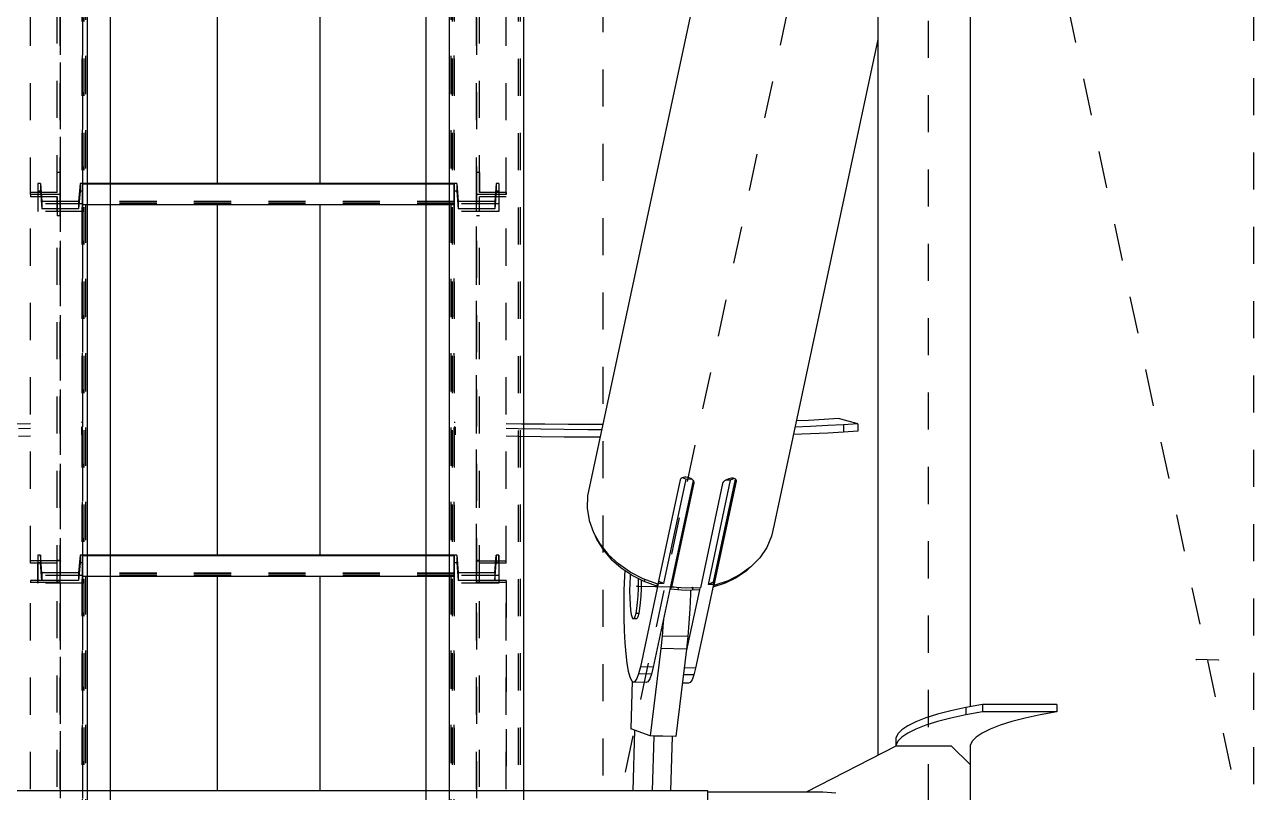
# Model space of a CAD drawing. Header units: millimetres. Extents: x 149919 to 150445, y 136651 to 136866.
# Drawn here: x 150262.208 to 150265.513, y 136816.199 to 136818.265 of the extents above; entities that cross this region are included whole.
import ezdxf

# ---------------------------------------------------------------- set-up
doc = ezdxf.new("R2010")
doc.units = ezdxf.units.MM
doc.header["$LTSCALE"] = 0.25
for name, pattern in [('CENTER', [50.8, 31.75, -6.35, 6.35, -6.35]), ('XKITLINE00', [0]), ('XKITLINE02', [4, 2, -2]), ('XKITLINE03', [6, 3, -1, 1, -1])]:
    doc.linetypes.add(name, pattern=pattern)

# ---------------------------------------------------------------- blocks, each defined once
blk = doc.blocks.new('çatıı')
at = {"color": 8, "linetype": 'CENTER'}
for p, q in [((12370, 17654.86), (12370, 16010.75)), ((12370, 17380.27), (12195, 16560.27)), ((12282.5, 16970.27), (12282.5, 16150.27)), ((12282.5, 16970.27), (12370, 16560.27)), ((12195, 16877.2), (12195, 15209.12)), ((12204.15, 16638.16), (12219.02, 16637.83)), ((12360.58, 16618.29), (12354.63, 16618.42))]:
    blk.add_line(p, q, dxfattribs=at)
at = {"color": 8, "linetype": 'XKITLINE00'}
for p, q in [((12293.8, 17175.69), (12293.8, 16605.74)), ((12253.17, 16954.24), (12190.89, 16662.44)), ((12268.91, 16900.88), (12268.91, 16592.58)), ((12091.2, 16840.76), (12091.2, 16746.49)), ((12118.8, 16840.76), (12118.8, 16746.49)), ((12268.91, 16785.21), (12241.07, 16654.76)), ((12091.2, 16740.78), (12091.2, 16646.51)), ((12118.8, 16740.78), (12118.8, 16646.51)), ((12041.01, 16681.85), (12036.93, 16681.79)), ((12055.01, 16682.18), (12054.73, 16682.17)), ((12055.01, 16680.98), (12054.77, 16680.92)), ((12155.28, 16682.17), (12154.99, 16682.18)), ((12173.07, 16681.79), (12168.99, 16681.85)), ((12179.33, 16681.71), (12173.07, 16681.79)), ((12185.71, 16681.66), (12179.33, 16681.71)), ((12192.15, 16681.63), (12185.71, 16681.66)), ((12194.99, 16681.63), (12192.15, 16681.63)), ((12250.82, 16681.14), (12246.63, 16680.97)), ((12250.26, 16682.77), (12246.98, 16682.62)), ((12254.52, 16683), (12250.26, 16682.77)), ((12255.47, 16681.35), (12250.82, 16681.14)), ((12258.34, 16683.25), (12254.52, 16683)), ((12259.73, 16681.58), (12255.47, 16681.35)), ((12263.55, 16681.83), (12258.34, 16683.25)), ((12263.55, 16681.83), (12259.73, 16681.58)), ((12259.73, 16681.58), (12259.73, 16679.59)), ((12263.55, 16681.83), (12263.55, 16679.84)), ((12041.01, 16680.54), (12037.82, 16680.47)), ((12041.01, 16678.54), (12037.82, 16678.47)), ((12054.77, 16680.92), (12054.73, 16680.92)), ((12054.77, 16678.92), (12054.73, 16678.92)), ((12054.77, 16680.92), (12054.77, 16678.92)), ((12055.01, 16678.99), (12054.77, 16678.92)), ((12155.22, 16680.92), (12154.99, 16680.98)), ((12155.22, 16678.92), (12154.99, 16678.98)), ((12155.28, 16680.92), (12155.22, 16680.92)), ((12155.22, 16680.92), (12155.22, 16678.92)), ((12155.28, 16678.92), (12155.22, 16678.92)), ((12172.17, 16680.47), (12168.99, 16680.54)), ((12172.17, 16678.47), (12168.99, 16678.54)), ((12178.27, 16680.37), (12172.17, 16680.47)), ((12178.27, 16678.37), (12172.17, 16678.47)), ((12184.54, 16680.29), (12178.27, 16680.37)), ((12184.54, 16678.29), (12178.27, 16678.37)), ((12190.91, 16680.24), (12184.54, 16680.29)), ((12190.91, 16678.24), (12184.54, 16678.29)), ((12194.69, 16680.23), (12190.91, 16680.24)), ((12194.26, 16678.23), (12190.91, 16678.24)), ((12250.82, 16679.14), (12246.2, 16678.96)), ((12255.47, 16679.35), (12250.82, 16679.14)), ((12259.73, 16679.59), (12255.47, 16679.35)), ((12263.55, 16679.84), (12259.73, 16679.59)), ((12219.26, 16666.61), (12208.54, 16616.4)), ((12215.75, 16666.76), (12209.77, 16638.73)), ((12217.3, 16666.91), (12211.32, 16638.87)), ((12219.31, 16666.53), (12213.42, 16638.91)), ((12219.47, 16665.96), (12213.49, 16637.92)), ((12215.85, 16666.98), (12215.75, 16666.76)), ((12216.03, 16667.17), (12215.85, 16666.98)), ((12216.3, 16667.32), (12216.03, 16667.17)), ((12216.63, 16667.42), (12216.3, 16667.32)), ((12217.3, 16666.91), (12216.39, 16667.35)), ((12217.01, 16667.47), (12216.63, 16667.42)), ((12217.41, 16667.46), (12217.01, 16667.47)), ((12218.99, 16666.87), (12217.3, 16666.91)), ((12217.83, 16667.39), (12217.41, 16667.46)), ((12218.24, 16667.27), (12217.83, 16667.39)), ((12218.62, 16667.11), (12218.24, 16667.27)), ((12218.94, 16666.91), (12218.62, 16667.11)), ((12219.2, 16666.68), (12218.94, 16666.91)), ((12219.2, 16666.68), (12219.38, 16666.44)), ((12219.38, 16666.44), (12219.45, 16666.24)), ((12219.45, 16666.24), (12219.47, 16666.19)), ((12219.45, 16666.22), (12219.47, 16665.96)), ((12219.47, 16666.19), (12219.47, 16665.96)), ((12227.2, 16665.78), (12221.22, 16637.75)), ((12229.25, 16666.64), (12223.27, 16638.6)), ((12230.59, 16666.98), (12224.68, 16639.28)), ((12230.64, 16666.93), (12224.77, 16639.41)), ((12230.82, 16666.43), (12224.84, 16638.39)), ((12227.3, 16666.02), (12227.2, 16665.78)), ((12227.33, 16666.06), (12227.3, 16666.02)), ((12227.48, 16666.26), (12227.33, 16666.06)), ((12227.74, 16666.49), (12227.48, 16666.26)), ((12228.06, 16666.71), (12227.74, 16666.49)), ((12229.25, 16666.64), (12228, 16666.67)), ((12228.43, 16666.89), (12228.06, 16666.71)), ((12228.83, 16667.04), (12228.43, 16666.89)), ((12229.23, 16667.14), (12228.83, 16667.04)), ((12229.63, 16667.18), (12229.23, 16667.14)), ((12230.27, 16667.12), (12229.25, 16666.64)), ((12230, 16667.18), (12229.63, 16667.18)), ((12230.31, 16667.12), (12230, 16667.18)), ((12230.56, 16667), (12230.31, 16667.12)), ((12230.74, 16666.85), (12230.56, 16667)), ((12230.74, 16666.85), (12230.83, 16666.65)), ((12230.8, 16666.7), (12230.82, 16666.43)), ((12230.83, 16666.65), (12230.82, 16666.43)), ((12190.89, 16662.44), (12190.8, 16659.16)), ((12190.8, 16659.16), (12191.33, 16655.87)), ((12191.33, 16655.87), (12192.46, 16652.64)), ((12241.07, 16654.76), (12240.36, 16651.57)), ((12241.07, 16654.92), (12241.07, 16654.76)), ((12192.46, 16652.64), (12194.18, 16649.56)), ((12192.74, 16652.13), (12193.4, 16650.59)), ((12240.36, 16651.57), (12239.05, 16648.56)), ((12193.4, 16650.59), (12195.14, 16647.83)), ((12194.18, 16649.56), (12196.43, 16646.7)), ((12239.05, 16648.56), (12237.17, 16645.79)), ((12195.14, 16647.83), (12197.32, 16645.28)), ((12199.16, 16644.13), (12196.43, 16646.7)), ((12199.91, 16642.99), (12197.32, 16645.28)), ((12237.17, 16645.79), (12234.77, 16643.34)), ((12202.3, 16641.92), (12199.16, 16644.13)), ((12202.85, 16641.02), (12199.91, 16642.99)), ((12200.88, 16642.34), (12200.8, 16640.87)), ((12205.79, 16640.12), (12202.3, 16641.92)), ((12202.36, 16641.35), (12202.32, 16640.81)), ((12233.53, 16642.24), (12230.85, 16640.4)), ((12234.77, 16643.34), (12231.9, 16641.26)), ((12234.44, 16643.1), (12233.53, 16642.24)), ((12091.2, 16640.79), (12091.2, 16583.12)), ((12118.8, 16640.79), (12118.8, 16583.12)), ((12200.8, 16640.87), (12200.66, 16637.13)), ((12202.22, 16638.86), (12202.19, 16636.88)), ((12202.32, 16640.81), (12202.22, 16638.86)), ((12206.06, 16639.41), (12202.85, 16641.02)), ((12204.52, 16639.47), (12204.48, 16637.49)), ((12204.51, 16640.19), (12204.52, 16639.47)), ((12209.86, 16638.9), (12205.07, 16616.47)), ((12205.31, 16639.45), (12205.28, 16637.47)), ((12205.31, 16639.79), (12205.31, 16639.45)), ((12209.52, 16638.78), (12205.79, 16640.12)), ((12206.18, 16639.98), (12206.06, 16639.41)), ((12209.49, 16638.2), (12206.06, 16639.41)), ((12209.61, 16638.76), (12209.49, 16638.2)), ((12209.77, 16638.73), (12209.52, 16638.78)), ((12209.85, 16639.08), (12209.86, 16638.9)), ((12211.32, 16638.87), (12209.86, 16638.9)), ((12211.32, 16638.87), (12209.94, 16639.54)), ((12213.16, 16638.06), (12213.21, 16637.38)), ((12213.45, 16638.5), (12213.21, 16637.38)), ((12213.4, 16639.18), (12213.45, 16638.5)), ((12213.42, 16638.91), (12213.49, 16637.92)), ((12224.73, 16638.57), (12219.94, 16616.14)), ((12224.68, 16639.28), (12223.27, 16638.6)), ((12224.73, 16638.57), (12223.27, 16638.6)), ((12227.84, 16638.93), (12224.58, 16637.87)), ((12224.68, 16639.28), (12224.73, 16638.57)), ((12224.8, 16638.98), (12224.72, 16638.63)), ((12224.76, 16639.63), (12224.8, 16638.98)), ((12224.77, 16639.41), (12224.84, 16638.39)), ((12225.08, 16638.43), (12224.84, 16638.39)), ((12228.65, 16639.62), (12225.08, 16638.43)), ((12230.85, 16640.4), (12227.84, 16638.93)), ((12227.93, 16639.38), (12227.84, 16638.93)), ((12231.9, 16641.26), (12228.65, 16639.62)), ((12200.66, 16637.13), (12200.6, 16633.36)), ((12202.19, 16636.88), (12202.21, 16634.97)), ((12202.21, 16634.97), (12202.29, 16633.21)), ((12204.39, 16635.54), (12204.25, 16633.73)), ((12204.48, 16637.49), (12204.39, 16635.54)), ((12205.19, 16635.53), (12205.04, 16633.71)), ((12205.28, 16637.47), (12205.19, 16635.53)), ((12215.15, 16637.14), (12213.21, 16637.38)), ((12217.37, 16637.58), (12213.49, 16637.92)), ((12215.28, 16637.76), (12215.15, 16637.14)), ((12217.09, 16637.04), (12215.15, 16637.14)), ((12219.03, 16637.06), (12217.09, 16637.04)), ((12221.22, 16637.75), (12217.37, 16637.58)), ((12220.95, 16637.21), (12217.4, 16620.58)), ((12218.54, 16636.03), (12218.38, 16632.06)), ((12218.56, 16637.05), (12218.54, 16636.03)), ((12219.15, 16637.66), (12219.03, 16637.06)), ((12220.94, 16637.21), (12219.03, 16637.06)), ((12221.05, 16637.74), (12220.94, 16637.21)), ((12200.6, 16633.36), (12200.62, 16629.68)), ((12202.29, 16633.21), (12202.43, 16631.71)), ((12202.43, 16631.71), (12202.61, 16630.53)), ((12204.06, 16632.14), (12203.84, 16630.85)), ((12204.25, 16633.73), (12204.06, 16632.14)), ((12204.85, 16632.12), (12204.63, 16630.83)), ((12205.04, 16633.71), (12204.85, 16632.12)), ((12218.38, 16632.06), (12218.14, 16628.22)), ((12200.62, 16629.68), (12200.72, 16626.15)), ((12202.61, 16630.53), (12202.83, 16629.73)), ((12202.83, 16629.73), (12203.07, 16629.36)), ((12203.33, 16629.42), (12203.07, 16629.36)), ((12203.87, 16629.34), (12203.07, 16629.36)), ((12203.59, 16629.93), (12203.33, 16629.42)), ((12203.84, 16630.85), (12203.59, 16629.93)), ((12204.63, 16630.83), (12203.84, 16630.85)), ((12204.12, 16629.41), (12203.87, 16629.34)), ((12204.38, 16629.91), (12204.12, 16629.41)), ((12204.63, 16630.83), (12204.38, 16629.91)), ((12211.2, 16628.38), (12210.9, 16624.75)), ((12211.25, 16629.08), (12211.2, 16628.38)), ((12218.14, 16628.22), (12217.84, 16624.59)), ((12200.72, 16626.15), (12200.89, 16622.88)), ((12200.89, 16622.88), (12201.13, 16619.94)), ((12210.9, 16624.75), (12210.54, 16621.41)), ((12217.84, 16624.59), (12210.9, 16624.75)), ((12217.84, 16624.59), (12217.48, 16621.25)), ((12201.13, 16619.94), (12201.43, 16617.4)), ((12210.54, 16621.41), (12207.67, 16597.88)), ((12217.48, 16621.25), (12210.54, 16621.41)), ((12217.48, 16621.25), (12214.61, 16597.72)), ((12201.43, 16617.4), (12201.79, 16615.33)), ((12201.79, 16615.33), (12202.21, 16613.77)), ((12205.07, 16616.47), (12204.6, 16614.61)), ((12208.54, 16616.4), (12205.07, 16616.47)), ((12208.54, 16616.4), (12208.07, 16614.53)), ((12219.94, 16616.14), (12216.87, 16616.21)), ((12219.94, 16616.14), (12219.47, 16614.28)), ((12202.21, 16613.77), (12202.66, 16612.78)), ((12202.88, 16612.57), (12202.52, 16599.78)), ((12203.13, 16612.36), (12202.66, 16612.78)), ((12203.62, 16612.53), (12203.13, 16612.36)), ((12206.6, 16612.28), (12203.13, 16612.36)), ((12204.12, 16613.29), (12203.62, 16612.53)), ((12204.6, 16614.61), (12204.12, 16613.29)), ((12208.07, 16614.53), (12204.6, 16614.61)), ((12207.09, 16612.45), (12206.6, 16612.28)), ((12207.59, 16613.21), (12207.09, 16612.45)), ((12208.07, 16614.53), (12207.59, 16613.21)), ((12218, 16612.03), (12216.36, 16612.06)), ((12219.47, 16614.28), (12216.64, 16614.34)), ((12218.49, 16612.2), (12218, 16612.03)), ((12218.99, 16612.96), (12218.49, 16612.2)), ((12219.47, 16614.28), (12218.99, 16612.96)), ((12292.65, 16605.53), (12288.59, 16604.64)), ((12297.11, 16606.35), (12292.65, 16605.53)), ((12292.65, 16605.53), (12292.65, 16603.56)), ((12297.11, 16606.35), (12297.11, 16604.38)), ((12317.11, 16606.35), (12297.11, 16606.35)), ((12317.11, 16606.35), (12317.11, 16604.38)), ((12279.18, 16601.68), (12277.03, 16600.61)), ((12281.83, 16602.71), (12279.18, 16601.68)), ((12284.98, 16603.7), (12281.83, 16602.71)), ((12284.98, 16601.74), (12281.83, 16600.75)), ((12288.59, 16604.64), (12284.98, 16603.7)), ((12288.59, 16602.68), (12284.98, 16601.74)), ((12292.65, 16603.56), (12288.59, 16602.68)), ((12297.11, 16604.38), (12292.65, 16603.56)), ((12317.11, 16604.38), (12297.11, 16604.38)), ((12304.98, 16601.74), (12301.83, 16600.75)), ((12308.59, 16602.68), (12304.98, 16601.74)), ((12312.65, 16603.56), (12308.59, 16602.68)), ((12317.11, 16604.38), (12312.65, 16603.56)), ((12207.67, 16597.88), (12202.52, 16599.78)), ((12203.51, 16599.42), (12203.05, 16583.07)), ((12274.31, 16598.4), (12273.76, 16597.27)), ((12275.4, 16599.52), (12274.31, 16598.4)), ((12277.03, 16600.61), (12275.4, 16599.52)), ((12277.03, 16598.64), (12275.4, 16597.55)), ((12279.18, 16599.71), (12277.03, 16598.64)), ((12281.83, 16600.75), (12279.18, 16599.71)), ((12297.03, 16598.64), (12295.4, 16597.55)), ((12299.18, 16599.71), (12297.03, 16598.64)), ((12301.83, 16600.75), (12299.18, 16599.71)), ((12214.61, 16597.72), (12207.67, 16597.88)), ((12208.66, 16597.85), (12208.24, 16583.07)), ((12213.61, 16597.74), (12208.66, 16597.85)), ((12213.61, 16597.74), (12213.2, 16583.07)), ((12273.8, 16595.08), (12249.67, 16582.72)), ((12273.76, 16597.27), (12273.76, 16595.3)), ((12274.31, 16596.43), (12273.76, 16595.3)), ((12273.76, 16595.3), (12273.76, 16595.07)), ((12288.8, 16595.08), (12273.8, 16595.08)), ((12275.4, 16597.55), (12274.31, 16596.43)), ((12293.8, 16590.16), (12288.8, 16595.08)), ((12294.31, 16596.43), (12293.76, 16595.3)), ((12293.76, 16595.3), (12293.76, 16594.17)), ((12293.8, 16595.36), (12293.8, 16590.16)), ((12295.4, 16597.55), (12294.31, 16596.43)), ((12293.76, 16594.17), (12293.8, 16594.1)), ((12293.8, 16590.16), (12293.8, 16534.85)), ((12182.19, 16583.12), (12027.8, 16583.12)), ((12182.36, 16583.1), (12182.19, 16583.12)), ((12182.6, 16583.08), (12182.36, 16583.1)), ((12182.89, 16583.07), (12182.6, 16583.08)), ((12183.2, 16583.07), (12182.89, 16583.07)), ((12223.2, 16583.07), (12183.2, 16583.07)), ((12223.2, 16574.99), (12223.2, 16583.07)), ((12254.2, 16582.72), (12223.2, 16582.72)), ((12257.64, 16582.46), (12254.2, 16582.72))]:
    blk.add_line(p, q, dxfattribs=at)
at = {"color": 1, "linetype": 'XKITLINE03'}
for p, q in [((12049.01, 17151.1), (12049.01, 16086.72)), ((12055.02, 17151.06), (12054.99, 16090.89)), ((12154.99, 16090.89), (12154.99, 17151.06)), ((12160.99, 17151.1), (12160.99, 16086.72)), ((12049.01, 16839.09), (12049.01, 16743.53)), ((12160.99, 16743.53), (12160.99, 16839.09)), ((12049.01, 16743.53), (12049.01, 16644.94)), ((12055.01, 16738.96), (12055.01, 16740.99)), ((12154.99, 16740.78), (12055.01, 16740.78)), ((12154.99, 16740.99), (12154.99, 16738.96)), ((12160.99, 16644.93), (12160.99, 16743.53)), ((12049.01, 16639.12), (12049.01, 16543.56)), ((12055.01, 16638.97), (12055.01, 16641.01)), ((12154.99, 16640.79), (12055.01, 16640.79)), ((12154.99, 16641.01), (12154.99, 16638.97)), ((12160.99, 16543.56), (12160.99, 16639.12))]:
    blk.add_line(p, q, dxfattribs=at)
at = {"color": 116, "linetype": 'XKITLINE02', "true_color": 0x136734}
for p, q in [((12054.99, 16090.89), (12055.02, 17151.06)), ((12055, 16090.52), (12055.03, 17150.7)), ((12055.84, 16090.86), (12055.87, 17151.04)), ((12055.85, 16090.55), (12055.88, 17150.73)), ((12062.49, 16090.89), (12062.52, 17151.06)), ((12062.49, 16090.87), (12062.52, 17150.72)), ((12062.5, 16090.54), (12062.53, 17150.72)), ((12147.49, 16090.87), (12147.49, 17150.72)), ((12154.14, 16090.86), (12154.14, 17151.04)), ((12154.14, 16090.55), (12154.14, 17150.72)), ((12154.99, 16090.89), (12154.99, 17151.06)), ((12154.99, 16090.52), (12154.99, 17150.7)), ((12054.93, 16090.06), (12054.93, 17150.18)), ((12055.46, 16090.12), (12055.46, 17150.24)), ((12154.54, 16090.12), (12154.54, 17150.24)), ((12155.07, 16090.06), (12155.07, 17150.18)), ((12172.31, 16090.06), (12172.31, 17150.18)), ((12172.84, 16090.12), (12172.84, 17150.24)), ((12048.21, 16744.12), (12048.21, 16845)), ((12049.01, 16743.53), (12049.01, 16845)), ((12160.99, 16743.53), (12160.99, 16845)), ((12161.79, 16744.12), (12161.79, 16845)), ((12041.01, 16743.53), (12041.01, 16839.68)), ((12168.99, 16743.53), (12168.99, 16839.68)), ((12049.01, 16749.43), (12048.21, 16749.43)), ((12160.99, 16749.43), (12160.99, 16743.53)), ((12161.79, 16749.43), (12160.99, 16749.43)), ((12161.79, 16749.43), (12161.79, 16744.12)), ((12048.21, 16744.12), (12041.01, 16744.12)), ((12043.01, 16746.49), (12043.01, 16744.46)), ((12043.69, 16746.49), (12043.01, 16746.49)), ((12043.01, 16746.49), (12043.01, 16740.99)), ((12043.69, 16744.46), (12043.01, 16744.46)), ((12043.01, 16744.46), (12043.01, 16738.96)), ((12043.69, 16746.49), (12043.69, 16744.46)), ((12043.69, 16746.49), (12044.08, 16741.69)), ((12043.69, 16744.46), (12044.08, 16739.66)), ((12054.33, 16746.49), (12053.95, 16741.69)), ((12054.33, 16744.46), (12053.95, 16739.66)), ((12054.33, 16746.49), (12054.33, 16744.46)), ((12055.01, 16746.49), (12054.33, 16746.49)), ((12055.01, 16744.46), (12054.33, 16744.46)), ((12062.51, 16746.49), (12055.01, 16746.49)), ((12055.01, 16740.78), (12055.01, 16746.49)), ((12055.01, 16746.49), (12055.01, 16744.46)), ((12055.01, 16746.49), (12055.01, 16740.99)), ((12062.51, 16746.48), (12055.01, 16746.48)), ((12062.51, 16746.29), (12055.01, 16746.29)), ((12062.51, 16746.28), (12055.01, 16746.28)), ((12055.01, 16744.46), (12055.01, 16738.96)), ((12154.99, 16746.49), (12147.49, 16746.49)), ((12154.99, 16746.48), (12147.49, 16746.48)), ((12154.99, 16746.29), (12147.49, 16746.29)), ((12154.99, 16746.28), (12147.49, 16746.28)), ((12154.99, 16740.78), (12154.99, 16746.49)), ((12154.99, 16746.49), (12154.99, 16740.99)), ((12155.67, 16746.49), (12154.99, 16746.49)), ((12154.99, 16746.49), (12154.99, 16744.46)), ((12154.99, 16744.46), (12154.99, 16738.96)), ((12155.67, 16744.46), (12154.99, 16744.46)), ((12155.67, 16746.49), (12156.06, 16741.69)), ((12155.67, 16746.49), (12155.67, 16744.46)), ((12155.67, 16744.46), (12156.06, 16739.66)), ((12168.99, 16744.12), (12161.79, 16744.12)), ((12166.31, 16746.49), (12165.93, 16741.69)), ((12166.31, 16744.46), (12165.93, 16739.66)), ((12166.99, 16746.49), (12166.31, 16746.49)), ((12166.31, 16746.49), (12166.31, 16744.46)), ((12166.99, 16744.46), (12166.31, 16744.46)), ((12166.99, 16746.49), (12166.99, 16740.99)), ((12166.99, 16746.49), (12166.99, 16744.46)), ((12166.99, 16744.46), (12166.99, 16738.96)), ((12168.99, 16744.12), (12168.99, 16743.53)), ((12041.01, 16743.53), (12041.01, 16742.95)), ((12049.01, 16743.53), (12041.01, 16743.53)), ((12041.01, 16644.36), (12041.01, 16743.53)), ((12049.01, 16743.53), (12041.01, 16743.53)), ((12048.21, 16742.95), (12041.01, 16742.95)), ((12043.01, 16740.99), (12043.01, 16738.96)), ((12055.01, 16740.99), (12043.01, 16740.99)), ((12044.08, 16741.69), (12044.08, 16739.66)), ((12053.95, 16741.69), (12044.08, 16741.69)), ((12048.21, 16742.95), (12048.21, 16737.8)), ((12048.21, 16639.21), (12048.21, 16742.95)), ((12049.01, 16737.8), (12049.01, 16743.53)), ((12053.95, 16741.69), (12053.95, 16739.66)), ((12154.99, 16741.68), (12055.01, 16741.68)), ((12154.99, 16741.5), (12055.01, 16741.5)), ((12154.99, 16740.99), (12055.01, 16740.99)), ((12055.01, 16740.99), (12055.01, 16738.96)), ((12062.51, 16740.78), (12055.01, 16740.78)), ((12154.99, 16740.78), (12147.49, 16740.78)), ((12166.99, 16740.99), (12154.99, 16740.99)), ((12154.99, 16740.99), (12154.99, 16738.96)), ((12165.93, 16741.69), (12156.06, 16741.69)), ((12156.06, 16741.69), (12156.06, 16739.66)), ((12160.99, 16639.21), (12160.99, 16743.53)), ((12168.99, 16743.53), (12160.99, 16743.53)), ((12168.99, 16743.53), (12160.99, 16743.53)), ((12161.79, 16639.21), (12161.79, 16742.95)), ((12168.99, 16742.95), (12161.79, 16742.95)), ((12165.93, 16741.69), (12165.93, 16739.66)), ((12166.99, 16740.99), (12166.99, 16738.96)), ((12168.99, 16644.36), (12168.99, 16743.53)), ((12055.01, 16738.96), (12043.01, 16738.96)), ((12053.95, 16739.66), (12044.08, 16739.66)), ((12049.01, 16737.8), (12048.21, 16737.8)), ((12049.01, 16639.21), (12049.01, 16739.66)), ((12166.99, 16738.96), (12154.99, 16738.96)), ((12165.93, 16739.66), (12156.06, 16739.66)), ((12161.79, 16737.8), (12160.99, 16737.8)), ((12049.01, 16644.94), (12041.01, 16644.94)), ((12043.01, 16646.51), (12043.01, 16644.47)), ((12043.69, 16646.51), (12043.01, 16646.51)), ((12043.01, 16646.51), (12043.01, 16641.01)), ((12043.69, 16646.51), (12043.69, 16644.47)), ((12044.08, 16641.71), (12043.69, 16646.51)), ((12049.01, 16645.03), (12048.21, 16645.03)), ((12048.21, 16639.71), (12048.21, 16645.03)), ((12048.21, 16544.15), (12048.21, 16645.03)), ((12049.01, 16639.12), (12049.01, 16645.03)), ((12049.01, 16543.56), (12049.01, 16645.03)), ((12054.33, 16646.51), (12053.95, 16641.71)), ((12054.33, 16646.51), (12054.33, 16644.47)), ((12055.01, 16646.51), (12054.33, 16646.51)), ((12062.51, 16646.51), (12055.01, 16646.51)), ((12055.01, 16640.79), (12055.01, 16646.51)), ((12055.01, 16646.51), (12055.01, 16644.47)), ((12055.01, 16646.51), (12055.01, 16641.01)), ((12062.51, 16646.5), (12055.01, 16646.5)), ((12062.51, 16646.3), (12055.01, 16646.3)), ((12062.51, 16646.29), (12055.01, 16646.29)), ((12154.99, 16646.51), (12147.49, 16646.51)), ((12154.99, 16646.5), (12147.49, 16646.5)), ((12154.99, 16646.3), (12147.49, 16646.3)), ((12154.99, 16646.29), (12147.49, 16646.29)), ((12154.99, 16640.79), (12154.99, 16646.51)), ((12154.99, 16646.51), (12154.99, 16641.01)), ((12155.67, 16646.51), (12154.99, 16646.51)), ((12154.99, 16646.51), (12154.99, 16644.47)), ((12155.67, 16646.51), (12156.06, 16641.71)), ((12155.67, 16646.51), (12155.67, 16644.47)), ((12160.99, 16543.56), (12160.99, 16645.03)), ((12161.79, 16645.03), (12160.99, 16645.03)), ((12168.99, 16644.93), (12160.99, 16644.93)), ((12161.79, 16544.15), (12161.79, 16645.03)), ((12165.93, 16641.71), (12166.31, 16646.51)), ((12166.99, 16646.51), (12166.31, 16646.51)), ((12166.31, 16646.51), (12166.31, 16644.47)), ((12166.99, 16646.51), (12166.99, 16641.01)), ((12166.99, 16644.36), (12166.99, 16646.51)), ((12048.21, 16644.36), (12041.01, 16644.36)), ((12043.69, 16644.47), (12043.01, 16644.47)), ((12043.01, 16638.97), (12043.01, 16644.47)), ((12044.08, 16639.67), (12043.69, 16644.47)), ((12044.08, 16641.71), (12044.08, 16639.67)), ((12053.95, 16641.71), (12044.08, 16641.71)), ((12054.33, 16644.47), (12053.95, 16639.67)), ((12053.95, 16641.71), (12053.95, 16639.67)), ((12055.01, 16644.47), (12054.33, 16644.47)), ((12055.01, 16644.47), (12055.01, 16638.97)), ((12154.99, 16641.69), (12055.01, 16641.69)), ((12154.99, 16641.51), (12055.01, 16641.51)), ((12154.99, 16644.47), (12154.99, 16638.97)), ((12155.67, 16644.47), (12154.99, 16644.47)), ((12155.67, 16644.47), (12156.06, 16639.67)), ((12165.93, 16641.71), (12156.06, 16641.71)), ((12156.06, 16641.71), (12156.06, 16639.67)), ((12168.99, 16644.36), (12161.79, 16644.36)), ((12165.93, 16639.67), (12166.31, 16644.47)), ((12165.93, 16641.71), (12165.93, 16639.67)), ((12166.99, 16644.47), (12166.31, 16644.47)), ((12166.99, 16644.36), (12166.99, 16638.97)), ((12048.21, 16639.71), (12041.01, 16639.71)), ((12041.01, 16639.71), (12041.01, 16639.12)), ((12041.01, 16543.56), (12041.01, 16639.71)), ((12049.01, 16639.12), (12041.01, 16639.12)), ((12043.01, 16641.01), (12043.01, 16638.97)), ((12055.01, 16641.01), (12043.01, 16641.01)), ((12055.01, 16638.97), (12043.01, 16638.97)), ((12053.95, 16639.67), (12044.08, 16639.67)), ((12049.01, 16639.21), (12048.21, 16639.21)), ((12154.99, 16641.01), (12055.01, 16641.01)), ((12055.01, 16641.01), (12055.01, 16638.97)), ((12062.51, 16640.79), (12055.01, 16640.79)), ((12154.99, 16640.79), (12147.49, 16640.79)), ((12166.99, 16641.01), (12154.99, 16641.01)), ((12154.99, 16641.01), (12154.99, 16638.97)), ((12166.99, 16638.97), (12154.99, 16638.97)), ((12165.93, 16639.67), (12156.06, 16639.67)), ((12161.79, 16639.21), (12160.99, 16639.21)), ((12168.99, 16639.12), (12160.99, 16639.12)), ((12168.99, 16639.71), (12161.79, 16639.71)), ((12166.99, 16641.01), (12166.99, 16638.97)), ((12168.99, 16543.56), (12168.99, 16639.71)), ((12168.99, 16639.71), (12168.99, 16544.15)), ((12056.31, 16537.43), (12056.31, 16583.12)), ((12062.51, 16537.43), (12062.51, 16583.12)), ((12147.49, 16537.43), (12147.49, 16583.12)), ((12153.69, 16537.43), (12153.69, 16583.12)), ((12173.69, 16537.43), (12173.69, 16583.12))]:
    blk.add_line(p, q, dxfattribs=at)
at = {"color": 7, "linetype": 'XKITLINE00'}
for p, q in [((12173.69, 16583.12), (12173.69, 17034.66)), ((12153.69, 16583.12), (12153.69, 17003.71)), ((12147.49, 16583.12), (12147.49, 16994.12)), ((12062.51, 16583.12), (12062.52, 16862.65)), ((12056.31, 16583.12), (12056.31, 16853.05)), ((12147.49, 16746.49), (12062.51, 16746.49)), ((12147.49, 16746.48), (12062.51, 16746.48)), ((12147.49, 16746.29), (12062.51, 16746.29)), ((12147.49, 16746.28), (12062.51, 16746.28)), ((12147.49, 16740.78), (12062.51, 16740.78)), ((12147.49, 16646.51), (12062.51, 16646.51)), ((12147.49, 16646.5), (12062.51, 16646.5)), ((12147.49, 16646.3), (12062.51, 16646.3)), ((12147.49, 16646.29), (12062.51, 16646.29)), ((12147.49, 16640.79), (12062.51, 16640.79))]:
    blk.add_line(p, q, dxfattribs=at)
at = {"color": 1, "linetype": 'XKITLINE00'}
for centre in [(12049.01, 16743.53), (12049.01, 16743.53), (12055.01, 16740.99), (12055.01, 16740.78), (12154.99, 16740.99), (12154.99, 16740.78), (12160.99, 16743.53), (12160.99, 16743.53), (12055.01, 16738.96), (12154.99, 16738.96), (12049.01, 16644.94), (12160.99, 16644.93), (12049.01, 16639.12), (12055.01, 16641.01), (12055.01, 16640.79), (12055.01, 16638.97), (12154.99, 16641.01), (12154.99, 16640.79), (12154.99, 16638.97), (12160.99, 16639.12)]:
    blk.add_circle(centre, 0.05, dxfattribs=at)
at = {"color": 8, "linetype": 'XKITLINE00'}
for centre in [(12204.15, 16638.16), (12219.02, 16637.83), (12354.63, 16618.42), (12360.58, 16618.29)]:
    blk.add_circle(centre, 0.05, dxfattribs=at)

msp = doc.modelspace()

# ---------------------------------------------------------------- block references
at = {"xscale": 0.009999943142843078, "yscale": 0.009999943142843078, "zscale": 0.009999943142843078}
msp.add_blockref('çatıı', (150141.8141, 136650.3731), dxfattribs=at)

doc.saveas('drawing.dxf')
